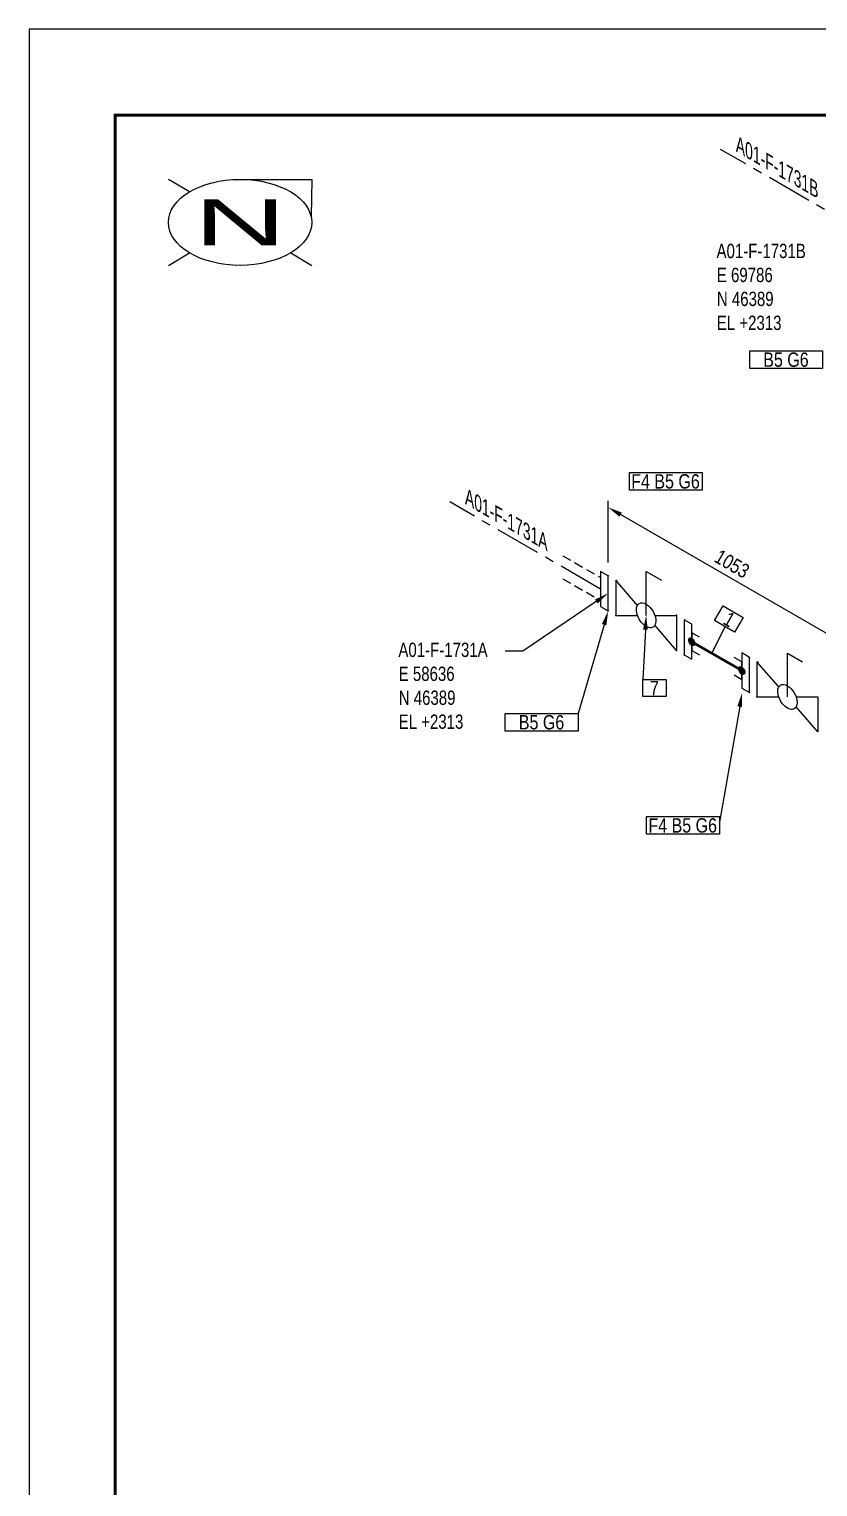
# Model space of a CAD drawing. Header units: millimetres. Extents: x 0 to 594, y 0 to 420.
# Drawn here: x 0 to 137.5, y 165.8 to 420 of the extents above; entities that cross this region are included whole.
import ezdxf
from ezdxf import colors
from ezdxf.entities.mleader import LeaderData, LeaderLine
from ezdxf.enums import TextEntityAlignment as Align
from ezdxf.math import Vec2, Vec3

# ---------------------------------------------------------------- set-up
doc = ezdxf.new("R2010")
doc.units = ezdxf.units.MM
doc.header["$LTSCALE"] = 0.25
doc.linetypes.add('CENTER', pattern=[50.8, 31.75, -6.35, 6.35, -6.35])
doc.linetypes.add('DASHED2', pattern=[9.525, 6.35, -3.175])
for name, color, linetype in [('기기', 6, 'Continuous'), ('밸브', 4, 'Continuous'), ('연속', 7, 'DASHED2'), ('열 추적 선', 7, 'CENTER'), ('용접', 1, 'Continuous'), ('주석', 7, 'Continuous'), ('치수', 1, 'Continuous')]:
    doc.layers.add(name, color=color, linetype=linetype)
doc.layers.add('파이프 작은 보어', color=30, linetype='Continuous', lineweight=50)
doc.styles.add('AdskIsoAnnotation', font='arial.ttf', dxfattribs={"width": 0.8, "height": 1})
doc.styles.add('AdskIsoMetric', font='arial.ttf', dxfattribs={"width": 0.8, "height": 2.5})
doc.styles.add('AdskIsoMetric-30', font='arial.ttf', dxfattribs={"width": 0.8, "height": 2.5})
doc.styles.add('MtXpl_', font='')
doc.styles.get("Standard").update_dxf_attribs({"font": 'arial.ttf'})
doc.styles.get('MtXpl_').set_extended_font_data('Gulim')
doc.dimstyles.new('AdskIsoMetric', dxfattribs={"dimtxt": 2.5, "dimasz": 2.5, "dimexe": 1, "dimexo": 2, "dimgap": 0.8, "dimtad": 1, "dimdec": 0, "dimrnd": 1, "dimzin": 0, "dimdsep": 46, "dimtxsty": 'AdskIsoMetric', "dimcen": 0, "dimclrt": 7, "dimadec": 0, "dimazin": 0, "dimtfac": 1, "dimtdec": 0, "dimtmove": 1, "dimatfit": 3, "dimfxl": 0, "dimfrac": 2, "dimtolj": 1, "dimtzin": 0, "dimarcsym": 0})

# ---------------------------------------------------------------- blocks, each defined once
blk = doc.blocks.new('볼 밸브-1-IsoRight')
at = {"color": 0, "linetype": 'ByBlock', "lineweight": -2, "extrusion": (0.707107, 0.408248, -0.57735)}
for p, q in [((-0.101, 0.116), (-0.354, 0.408)), ((-0.354, 0.408), (-0.354, 0)), ((0.101, 0), (0.354, 0)), ((-0.354, 0), (-0.101, 0)), ((0.354, -0.408), (0.101, -0.116)), ((0.113, -0.065), (0.113, -0.065)), ((0.354, 0), (0.354, -0.408))]:
    blk.add_line(p, q, dxfattribs=at)
at = {"linetype": 'ByBlock', "extrusion": (-1.92296e-16, -1.11022e-16, -1)}
for start_param, end_param in [(-0.785398, 2.356194), (2.356194, 5.497787)]:
    blk.add_ellipse((0, 0), major_axis=(-0.08, 0.138), ratio=0.57735, start_param=start_param, end_param=end_param, dxfattribs=at)
blk = doc.blocks.new('Operator_Lever-1-IsoRight')
at = {"color": 0, "linetype": 'ByBlock', "lineweight": -2, "extrusion": (0.707107, 0.408248, -0.57735)}
for p, q in [((0, 0), (0, 0.51)), ((0, 0.51), (0.177, 0.408))]:
    blk.add_line(p, q, dxfattribs=at)
blk = doc.blocks.new('개스킷-1-IsoRight')
at = {"color": 0, "linetype": 'ByBlock', "lineweight": -2, "extrusion": (1, 0, 0)}
for p in [(-0.044, 0.23), (0.044, 0.179), (-0.053, -0.174), (0.044, -0.23)]:
    blk.add_point(p, dxfattribs=at)
blk = doc.blocks.new('플랜지-1-IsoRight')
at = {"color": 0, "linetype": 'ByBlock', "lineweight": -2}
blk.add_wipeout([(0.044, 0.179), (-0.044, 0.23), (-0.044, -0.179), (0.044, -0.23)], dxfattribs=at)
at = {"color": 0, "linetype": 'ByBlock', "lineweight": -2, "extrusion": (0.707107, 0.408248, -0.57735)}
for p, q in [((0.044, 0.179), (-0.044, 0.23)), ((-0.044, 0.23), (-0.044, -0.179)), ((0.044, -0.23), (0.044, 0.179)), ((-0.044, -0.179), (0.044, -0.23))]:
    blk.add_line(p, q, dxfattribs=at)
at = {"color": 0, "linetype": 'ByBlock', "lineweight": -2}
blk.add_wipeout([(0.044, 0.179), (-0.044, 0.23), (-0.044, -0.179), (0.044, -0.23)], dxfattribs=at)
at = {"color": 0, "linetype": 'ByBlock', "lineweight": -2, "extrusion": (0.707107, 0.408248, -0.57735)}
for p, q in [((0.044, 0.179), (-0.044, 0.23)), ((-0.044, 0.23), (-0.044, -0.179)), ((0.044, -0.23), (0.044, 0.179)), ((-0.044, -0.179), (0.044, -0.23))]:
    blk.add_line(p, q, dxfattribs=at)
blk = doc.blocks.new('*D58')
at = {"layer": 'Defpoints', "color": 0}
for p in [(100.95, 336.6), (100.95, 324.67), (154.19, 290.87)]:
    blk.add_point(p, dxfattribs=at)
at = {"layer": '치수', "color": 0, "lineweight": -2}
for p, q in [((100.95, 326.98), (100.95, 337.76)), ((152.02, 307.12), (103.11, 335.35)), ((154.19, 293.18), (154.19, 307.02))]:
    blk.add_line(p, q, dxfattribs=at)
at = {"layer": '치수', "color": 0}
for points in [[(103.32, 335.71), (102.91, 334.99), (100.95, 336.6)], [(152.23, 307.48), (151.81, 306.76), (154.19, 305.87)]]:
    blk.add_solid(points, dxfattribs=at)
at = {"layer": '치수', "color": 7, "insert": (122.55, 326.75), "char_height": 2.5, "attachment_point": 5, "rotation": 330, "style": 'AdskIsoMetric-30'}
blk.add_mtext('\\A1;1053', dxfattribs=at)
blk = doc.blocks.new('SocketWeld-1-IsoRight')
blk.add_hatch(color=256).paths.add_polyline_path([(0.006, 0.037), (0.006, 0.037), (0.006, 0.037), (0.006, 0.037), (0.006, 0.036), (0.007, 0.036), (0.007, 0.036), (0.007, 0.036), (0.007, 0.035), (0.007, 0.035), (0.008, 0.035), (0.008, 0.035), (0.008, 0.035), (0.008, 0.034), (0.009, 0.034), (0.009, 0.034), (0.009, 0.034), (0.009, 0.034), (0.009, 0.033), (0.01, 0.033), (0.01, 0.033), (0.01, 0.033), (0.01, 0.033), (0.01, 0.032), (0.011, 0.032), (0.011, 0.032), (0.011, 0.032), (0.011, 0.032), (0.012, 0.031), (0.012, 0.031), (0.012, 0.031), (0.012, 0.031), (0.012, 0.031), (0.013, 0.03), (0.013, 0.03), (0.013, 0.03), (0.013, 0.03), (0.013, 0.03), (0.014, 0.029), (0.014, 0.029), (0.014, 0.029), (0.014, 0.029), (0.015, 0.029), (0.015, 0.028), (0.015, 0.028), (0.015, 0.028), (0.015, 0.028), (0.016, 0.028), (0.016, 0.027), (0.016, 0.027), (0.016, 0.027), (0.016, 0.027), (0.016, 0.027), (0.017, 0.026), (0.017, 0.026), (0.017, 0.026), (0.017, 0.026), (0.017, 0.025), (0.018, 0.025), (0.018, 0.025), (0.018, 0.025), (0.018, 0.024), (0.018, 0.024), (0.018, 0.024), (0.019, 0.023), (0.019, 0.023), (0.019, 0.023), (0.019, 0.023), (0.019, 0.022), (0.02, 0.022), (0.02, 0.022), (0.02, 0.022), (0.02, 0.021), (0.02, 0.021), (0.02, 0.021), (0.021, 0.021), (0.021, 0.02), (0.021, 0.02), (0.021, 0.02), (0.021, 0.02), (0.022, 0.019), (0.022, 0.019), (0.022, 0.019), (0.022, 0.019), (0.022, 0.018), (0.022, 0.018), (0.023, 0.018), (0.023, 0.018), (0.023, 0.017), (0.023, 0.017), (0.023, 0.017), (0.024, 0.017), (0.024, 0.016), (0.024, 0.016), (0.024, 0.016), (0.024, 0.015), (0.024, 0.015), (0.025, 0.015), (0.025, 0.015), (0.025, 0.014), (0.025, 0.014), (0.025, 0.014), (0.025, 0.014), (0.025, 0.014), (0.026, 0.013), (0.026, 0.013), (0.026, 0.013), (0.026, 0.012), (0.026, 0.012), (0.026, 0.012), (0.026, 0.012), (0.026, 0.011), (0.027, 0.011), (0.027, 0.011), (0.027, 0.01), (0.027, 0.01), (0.027, 0.01), (0.027, 0.01), (0.027, 0.009), (0.028, 0.009), (0.028, 0.009), (0.028, 0.008), (0.028, 0.008), (0.028, 0.008), (0.028, 0.008), (0.028, 0.007), (0.028, 0.007), (0.029, 0.007), (0.029, 0.006), (0.029, 0.006), (0.029, 0.006), (0.029, 0.006), (0.029, 0.005), (0.029, 0.005), (0.03, 0.005), (0.03, 0.004), (0.03, 0.004), (0.03, 0.004), (0.03, 0.003), (0.03, 0.003), (0.03, 0.003), (0.03, 0.003), (0.031, 0.002), (0.031, 0.002), (0.031, 0.002), (0.031, 0.001), (0.031, 0.001), (0.031, 0.001), (0.031, 0.001), (0.032, 0), (0.032, 0), (0.032, 0), (0.032, 0), (0.032, -0.001), (0.032, -0.001), (0.032, -0.001), (0.032, -0.001), (0.032, -0.002), (0.032, -0.002), (0.032, -0.002), (0.032, -0.003), (0.032, -0.003), (0.032, -0.003), (0.032, -0.003), (0.032, -0.004), (0.033, -0.004), (0.033, -0.004), (0.033, -0.005), (0.033, -0.005), (0.033, -0.005), (0.033, -0.005), (0.033, -0.006), (0.033, -0.006), (0.033, -0.006), (0.033, -0.007), (0.033, -0.007), (0.033, -0.007), (0.033, -0.007), (0.033, -0.008), (0.034, -0.008), (0.034, -0.008), (0.034, -0.009), (0.034, -0.009), (0.034, -0.009), (0.034, -0.009), (0.034, -0.01), (0.034, -0.01), (0.034, -0.01), (0.034, -0.011), (0.034, -0.011), (0.034, -0.011), (0.034, -0.011), (0.034, -0.012), (0.035, -0.012), (0.035, -0.012), (0.035, -0.013), (0.035, -0.013), (0.035, -0.013), (0.035, -0.013), (0.035, -0.014), (0.035, -0.014), (0.035, -0.014), (0.035, -0.014), (0.035, -0.015), (0.035, -0.015), (0.035, -0.015), (0.035, -0.015), (0.035, -0.016), (0.035, -0.016), (0.035, -0.016), (0.035, -0.016), (0.035, -0.017), (0.035, -0.017), (0.035, -0.017), (0.035, -0.017), (0.035, -0.018), (0.035, -0.018), (0.035, -0.018), (0.035, -0.018), (0.035, -0.019), (0.035, -0.019), (0.035, -0.019), (0.035, -0.02), (0.035, -0.02), (0.035, -0.02), (0.035, -0.02), (0.035, -0.021), (0.035, -0.021), (0.035, -0.021), (0.035, -0.021), (0.035, -0.022), (0.035, -0.022), (0.035, -0.022), (0.035, -0.022), (0.035, -0.023), (0.035, -0.023), (0.035, -0.023), (0.035, -0.023), (0.035, -0.024), (0.035, -0.024), (0.035, -0.024), (0.035, -0.024), (0.035, -0.025), (0.035, -0.025), (0.035, -0.025), (0.035, -0.026), (0.035, -0.026), (0.035, -0.026), (0.035, -0.026), (0.035, -0.027), (0.035, -0.027), (0.035, -0.027), (0.035, -0.027), (0.035, -0.027), (0.035, -0.027), (0.035, -0.028), (0.035, -0.028), (0.034, -0.028), (0.034, -0.028), (0.034, -0.028), (0.034, -0.029), (0.034, -0.029), (0.034, -0.029), (0.034, -0.029), (0.034, -0.029), (0.034, -0.03), (0.034, -0.03), (0.034, -0.03), (0.034, -0.03), (0.034, -0.03), (0.034, -0.031), (0.033, -0.031), (0.033, -0.031), (0.033, -0.031), (0.033, -0.032), (0.033, -0.032), (0.033, -0.032), (0.033, -0.032), (0.033, -0.032), (0.033, -0.033), (0.033, -0.033), (0.033, -0.033), (0.033, -0.033), (0.033, -0.033), (0.033, -0.034), (0.032, -0.034), (0.032, -0.034), (0.032, -0.034), (0.032, -0.034), (0.032, -0.035), (0.032, -0.035), (0.032, -0.035), (0.032, -0.035), (0.032, -0.035), (0.032, -0.036), (0.032, -0.036), (0.032, -0.036), (0.032, -0.036), (0.032, -0.037), (0.032, -0.037), (0.032, -0.037), (0.031, -0.037), (0.031, -0.037), (0.031, -0.037), (0.031, -0.037), (0.031, -0.037), (0.031, -0.038), (0.031, -0.038), (0.03, -0.038), (0.03, -0.038), (0.03, -0.038), (0.03, -0.038), (0.03, -0.038), (0.03, -0.038), (0.03, -0.039), (0.03, -0.039), (0.029, -0.039), (0.029, -0.039), (0.029, -0.039), (0.029, -0.039), (0.029, -0.039), (0.029, -0.04), (0.029, -0.04), (0.028, -0.04), (0.028, -0.04), (0.028, -0.04), (0.028, -0.04), (0.028, -0.04), (0.028, -0.04), (0.028, -0.041), (0.028, -0.041), (0.027, -0.041), (0.027, -0.041), (0.027, -0.041), (0.027, -0.041), (0.027, -0.041), (0.027, -0.042), (0.027, -0.042), (0.026, -0.042), (0.026, -0.042), (0.026, -0.042), (0.026, -0.042), (0.026, -0.042), (0.026, -0.042), (0.026, -0.043), (0.026, -0.043), (0.025, -0.043), (0.025, -0.043), (0.025, -0.043), (0.025, -0.043), (0.025, -0.043), (0.025, -0.043), (0.025, -0.043), (0.024, -0.043), (0.024, -0.043), (0.024, -0.044), (0.024, -0.044), (0.024, -0.044), (0.024, -0.044), (0.023, -0.044), (0.023, -0.044), (0.023, -0.044), (0.023, -0.044), (0.023, -0.044), (0.022, -0.044), (0.022, -0.044), (0.022, -0.044), (0.022, -0.044), (0.022, -0.044), (0.022, -0.044), (0.021, -0.044), (0.021, -0.044), (0.021, -0.044), (0.021, -0.044), (0.021, -0.044), (0.02, -0.044), (0.02, -0.045), (0.02, -0.045), (0.02, -0.045), (0.02, -0.045), (0.02, -0.045), (0.019, -0.045), (0.019, -0.045), (0.019, -0.045), (0.019, -0.045), (0.019, -0.045), (0.018, -0.045), (0.018, -0.045), (0.018, -0.045), (0.018, -0.045), (0.018, -0.045), (0.018, -0.045), (0.017, -0.045), (0.017, -0.045), (0.017, -0.045), (0.017, -0.045), (0.017, -0.045), (0.016, -0.046), (0.016, -0.046), (0.016, -0.046), (0.016, -0.046), (0.016, -0.046), (0.016, -0.046), (0.015, -0.046), (0.015, -0.045), (0.015, -0.045), (0.015, -0.045), (0.015, -0.045), (0.014, -0.045), (0.014, -0.045), (0.014, -0.045), (0.014, -0.045), (0.013, -0.045), (0.013, -0.045), (0.013, -0.045), (0.013, -0.045), (0.013, -0.045), (0.012, -0.045), (0.012, -0.045), (0.012, -0.045), (0.012, -0.045), (0.012, -0.045), (0.011, -0.045), (0.011, -0.045), (0.011, -0.045), (0.011, -0.045), (0.01, -0.045), (0.01, -0.044), (0.01, -0.044), (0.01, -0.044), (0.01, -0.044), (0.009, -0.044), (0.009, -0.044), (0.009, -0.044), (0.009, -0.044), (0.009, -0.044), (0.008, -0.044), (0.008, -0.044), (0.008, -0.044), (0.008, -0.044), (0.007, -0.044), (0.007, -0.044), (0.007, -0.044), (0.007, -0.044), (0.007, -0.044), (0.006, -0.044), (0.006, -0.044), (0.006, -0.044), (0.006, -0.044), (0.006, -0.044), (0.006, -0.044), (0.005, -0.043), (0.005, -0.043), (0.005, -0.043), (0.005, -0.043), (0.004, -0.043), (0.004, -0.043), (0.004, -0.043), (0.004, -0.042), (0.003, -0.042), (0.003, -0.042), (0.003, -0.042), (0.003, -0.042), (0.003, -0.042), (0.002, -0.042), (0.002, -0.042), (0.002, -0.041), (0.002, -0.041), (0.001, -0.041), (0.001, -0.041), (0.001, -0.041), (0.001, -0.041), (0.001, -0.041), (0, -0.041), (0, -0.04), (0, -0.04), (0, -0.04), (-0.001, -0.04), (-0.001, -0.04), (-0.001, -0.04), (-0.001, -0.04), (-0.001, -0.039), (-0.002, -0.039), (-0.002, -0.039), (-0.002, -0.039), (-0.002, -0.039), (-0.003, -0.039), (-0.003, -0.039), (-0.003, -0.039), (-0.003, -0.038), (-0.004, -0.038), (-0.004, -0.038), (-0.004, -0.038), (-0.004, -0.038), (-0.004, -0.038), (-0.005, -0.038), (-0.005, -0.038), (-0.005, -0.037), (-0.005, -0.037), (-0.006, -0.037), (-0.006, -0.037), (-0.006, -0.037), (-0.006, -0.037), (-0.006, -0.037), (-0.006, -0.036), (-0.007, -0.036), (-0.007, -0.036), (-0.007, -0.036), (-0.007, -0.035), (-0.007, -0.035), (-0.008, -0.035), (-0.008, -0.035), (-0.008, -0.035), (-0.008, -0.034), (-0.009, -0.034), (-0.009, -0.034), (-0.009, -0.034), (-0.009, -0.034), (-0.009, -0.033), (-0.01, -0.033), (-0.01, -0.033), (-0.01, -0.033), (-0.01, -0.033), (-0.01, -0.032), (-0.011, -0.032), (-0.011, -0.032), (-0.011, -0.032), (-0.011, -0.032), (-0.012, -0.031), (-0.012, -0.031), (-0.012, -0.031), (-0.012, -0.031), (-0.012, -0.031), (-0.013, -0.03), (-0.013, -0.03), (-0.013, -0.03), (-0.013, -0.03), (-0.013, -0.03), (-0.014, -0.029), (-0.014, -0.029), (-0.014, -0.029), (-0.014, -0.029), (-0.015, -0.029), (-0.015, -0.028), (-0.015, -0.028), (-0.015, -0.028), (-0.015, -0.028), (-0.016, -0.028), (-0.016, -0.027), (-0.016, -0.027), (-0.016, -0.027), (-0.016, -0.027), (-0.016, -0.027), (-0.017, -0.026), (-0.017, -0.026), (-0.017, -0.026), (-0.017, -0.026), (-0.017, -0.025), (-0.018, -0.025), (-0.018, -0.025), (-0.018, -0.025), (-0.018, -0.024), (-0.018, -0.024), (-0.018, -0.024), (-0.019, -0.023), (-0.019, -0.023), (-0.019, -0.023), (-0.019, -0.023), (-0.019, -0.022), (-0.02, -0.022), (-0.02, -0.022), (-0.02, -0.022), (-0.02, -0.021), (-0.02, -0.021), (-0.02, -0.021), (-0.021, -0.021), (-0.021, -0.02), (-0.021, -0.02), (-0.021, -0.02), (-0.021, -0.02), (-0.022, -0.019), (-0.022, -0.019), (-0.022, -0.019), (-0.022, -0.019), (-0.022, -0.018), (-0.022, -0.018), (-0.023, -0.018), (-0.023, -0.018), (-0.023, -0.017), (-0.023, -0.017), (-0.023, -0.017), (-0.024, -0.017), (-0.024, -0.016), (-0.024, -0.016), (-0.024, -0.016), (-0.024, -0.015), (-0.024, -0.015), (-0.025, -0.015), (-0.025, -0.015), (-0.025, -0.014), (-0.025, -0.014), (-0.025, -0.014), (-0.025, -0.014), (-0.025, -0.014), (-0.026, -0.013), (-0.026, -0.013), (-0.026, -0.013), (-0.026, -0.012), (-0.026, -0.012), (-0.026, -0.012), (-0.026, -0.012), (-0.026, -0.011), (-0.027, -0.011), (-0.027, -0.011), (-0.027, -0.01), (-0.027, -0.01), (-0.027, -0.01), (-0.027, -0.01), (-0.027, -0.009), (-0.028, -0.009), (-0.028, -0.009), (-0.028, -0.008), (-0.028, -0.008), (-0.028, -0.008), (-0.028, -0.008), (-0.028, -0.007), (-0.028, -0.007), (-0.029, -0.007), (-0.029, -0.006), (-0.029, -0.006), (-0.029, -0.006), (-0.029, -0.006), (-0.029, -0.005), (-0.029, -0.005), (-0.03, -0.005), (-0.03, -0.004), (-0.03, -0.004), (-0.03, -0.004), (-0.03, -0.004), (-0.03, -0.003), (-0.03, -0.003), (-0.03, -0.003), (-0.031, -0.002), (-0.031, -0.002), (-0.031, -0.002), (-0.031, -0.001), (-0.031, -0.001), (-0.031, -0.001), (-0.031, -0.001), (-0.032, 0), (-0.032, 0), (-0.032, 0), (-0.032, 0), (-0.032, 0.001), (-0.032, 0.001), (-0.032, 0.001), (-0.032, 0.001), (-0.032, 0.002), (-0.032, 0.002), (-0.032, 0.002), (-0.032, 0.003), (-0.032, 0.003), (-0.032, 0.003), (-0.032, 0.003), (-0.032, 0.004), (-0.033, 0.004), (-0.033, 0.004), (-0.033, 0.005), (-0.033, 0.005), (-0.033, 0.005), (-0.033, 0.005), (-0.033, 0.006), (-0.033, 0.006), (-0.033, 0.006), (-0.033, 0.007), (-0.033, 0.007), (-0.033, 0.007), (-0.033, 0.007), (-0.033, 0.008), (-0.034, 0.008), (-0.034, 0.008), (-0.034, 0.009), (-0.034, 0.009), (-0.034, 0.009), (-0.034, 0.009), (-0.034, 0.01), (-0.034, 0.01), (-0.034, 0.01), (-0.034, 0.011), (-0.034, 0.011), (-0.034, 0.011), (-0.034, 0.011), (-0.034, 0.012), (-0.035, 0.012), (-0.035, 0.012), (-0.035, 0.013), (-0.035, 0.013), (-0.035, 0.013), (-0.035, 0.013), (-0.035, 0.014), (-0.035, 0.014), (-0.035, 0.014), (-0.035, 0.014), (-0.035, 0.015), (-0.035, 0.015), (-0.035, 0.015), (-0.035, 0.015), (-0.035, 0.016), (-0.035, 0.016), (-0.035, 0.016), (-0.035, 0.016), (-0.035, 0.017), (-0.035, 0.017), (-0.035, 0.017), (-0.035, 0.017), (-0.035, 0.018), (-0.035, 0.018), (-0.035, 0.018), (-0.035, 0.018), (-0.035, 0.019), (-0.035, 0.019), (-0.035, 0.019), (-0.035, 0.02), (-0.035, 0.02), (-0.035, 0.02), (-0.035, 0.02), (-0.035, 0.021), (-0.035, 0.021), (-0.035, 0.021), (-0.035, 0.021), (-0.035, 0.022), (-0.035, 0.022), (-0.035, 0.022), (-0.035, 0.022), (-0.035, 0.023), (-0.035, 0.023), (-0.035, 0.023), (-0.035, 0.023), (-0.035, 0.024), (-0.035, 0.024), (-0.035, 0.024), (-0.035, 0.024), (-0.035, 0.025), (-0.035, 0.025), (-0.035, 0.025), (-0.035, 0.026), (-0.035, 0.026), (-0.035, 0.026), (-0.035, 0.026), (-0.035, 0.027), (-0.035, 0.027), (-0.035, 0.027), (-0.035, 0.027), (-0.035, 0.027), (-0.035, 0.027), (-0.035, 0.028), (-0.035, 0.028), (-0.034, 0.028), (-0.034, 0.028), (-0.034, 0.028), (-0.034, 0.029), (-0.034, 0.029), (-0.034, 0.029), (-0.034, 0.029), (-0.034, 0.029), (-0.034, 0.03), (-0.034, 0.03), (-0.034, 0.03), (-0.034, 0.03), (-0.034, 0.03), (-0.034, 0.031), (-0.033, 0.031), (-0.033, 0.031), (-0.033, 0.031), (-0.033, 0.032), (-0.033, 0.032), (-0.033, 0.032), (-0.033, 0.032), (-0.033, 0.032), (-0.033, 0.033), (-0.033, 0.033), (-0.033, 0.033), (-0.033, 0.033), (-0.033, 0.033), (-0.033, 0.034), (-0.032, 0.034), (-0.032, 0.034), (-0.032, 0.034), (-0.032, 0.034), (-0.032, 0.035), (-0.032, 0.035), (-0.032, 0.035), (-0.032, 0.035), (-0.032, 0.035), (-0.032, 0.036), (-0.032, 0.036), (-0.032, 0.036), (-0.032, 0.036), (-0.032, 0.037), (-0.032, 0.037), (-0.032, 0.037), (-0.031, 0.037), (-0.031, 0.037), (-0.031, 0.037), (-0.031, 0.037), (-0.031, 0.037), (-0.031, 0.038), (-0.031, 0.038), (-0.03, 0.038), (-0.03, 0.038), (-0.03, 0.038), (-0.03, 0.038), (-0.03, 0.038), (-0.03, 0.038), (-0.03, 0.039), (-0.03, 0.039), (-0.029, 0.039), (-0.029, 0.039), (-0.029, 0.039), (-0.029, 0.039), (-0.029, 0.039), (-0.029, 0.04), (-0.029, 0.04), (-0.028, 0.04), (-0.028, 0.04), (-0.028, 0.04), (-0.028, 0.04), (-0.028, 0.04), (-0.028, 0.04), (-0.028, 0.041), (-0.028, 0.041), (-0.027, 0.041), (-0.027, 0.041), (-0.027, 0.041), (-0.027, 0.041), (-0.027, 0.041), (-0.027, 0.042), (-0.027, 0.042), (-0.026, 0.042), (-0.026, 0.042), (-0.026, 0.042), (-0.026, 0.042), (-0.026, 0.042), (-0.026, 0.042), (-0.026, 0.043), (-0.026, 0.043), (-0.025, 0.043), (-0.025, 0.043), (-0.025, 0.043), (-0.025, 0.043), (-0.025, 0.043), (-0.025, 0.043), (-0.025, 0.043), (-0.024, 0.043), (-0.024, 0.043), (-0.024, 0.044), (-0.024, 0.044), (-0.024, 0.044), (-0.024, 0.044), (-0.023, 0.044), (-0.023, 0.044), (-0.023, 0.044), (-0.023, 0.044), (-0.023, 0.044), (-0.022, 0.044), (-0.022, 0.044), (-0.022, 0.044), (-0.022, 0.044), (-0.022, 0.044), (-0.022, 0.044), (-0.021, 0.044), (-0.021, 0.044), (-0.021, 0.044), (-0.021, 0.044), (-0.021, 0.044), (-0.02, 0.044), (-0.02, 0.045), (-0.02, 0.045), (-0.02, 0.045), (-0.02, 0.045), (-0.02, 0.045), (-0.019, 0.045), (-0.019, 0.045), (-0.019, 0.045), (-0.019, 0.045), (-0.019, 0.045), (-0.018, 0.045), (-0.018, 0.045), (-0.018, 0.045), (-0.018, 0.045), (-0.018, 0.045), (-0.018, 0.045), (-0.017, 0.045), (-0.017, 0.045), (-0.017, 0.045), (-0.017, 0.045), (-0.017, 0.045), (-0.016, 0.046), (-0.016, 0.046), (-0.016, 0.046), (-0.016, 0.046), (-0.016, 0.046), (-0.016, 0.046), (-0.015, 0.046), (-0.015, 0.045), (-0.015, 0.045), (-0.015, 0.045), (-0.015, 0.045), (-0.014, 0.045), (-0.014, 0.045), (-0.014, 0.045), (-0.014, 0.045), (-0.013, 0.045), (-0.013, 0.045), (-0.013, 0.045), (-0.013, 0.045), (-0.013, 0.045), (-0.012, 0.045), (-0.012, 0.045), (-0.012, 0.045), (-0.012, 0.045), (-0.012, 0.045), (-0.011, 0.045), (-0.011, 0.045), (-0.011, 0.045), (-0.011, 0.045), (-0.01, 0.045), (-0.01, 0.044), (-0.01, 0.044), (-0.01, 0.044), (-0.01, 0.044), (-0.009, 0.044), (-0.009, 0.044), (-0.009, 0.044), (-0.009, 0.044), (-0.009, 0.044), (-0.008, 0.044), (-0.008, 0.044), (-0.008, 0.044), (-0.008, 0.044), (-0.007, 0.044), (-0.007, 0.044), (-0.007, 0.044), (-0.007, 0.044), (-0.007, 0.044), (-0.006, 0.044), (-0.006, 0.044), (-0.006, 0.044), (-0.006, 0.044), (-0.006, 0.044), (-0.006, 0.044), (-0.005, 0.043), (-0.005, 0.043), (-0.005, 0.043), (-0.005, 0.043), (-0.004, 0.043), (-0.004, 0.043), (-0.004, 0.043), (-0.004, 0.042), (-0.004, 0.042), (-0.003, 0.042), (-0.003, 0.042), (-0.003, 0.042), (-0.003, 0.042), (-0.002, 0.042), (-0.002, 0.042), (-0.002, 0.041), (-0.002, 0.041), (-0.001, 0.041), (-0.001, 0.041), (-0.001, 0.041), (-0.001, 0.041), (-0.001, 0.041), (0, 0.041), (0, 0.04), (0, 0.04), (0, 0.04), (0.001, 0.04), (0.001, 0.04), (0.001, 0.04), (0.001, 0.04), (0.001, 0.039), (0.002, 0.039), (0.002, 0.039), (0.002, 0.039), (0.002, 0.039), (0.003, 0.039), (0.003, 0.039), (0.003, 0.039), (0.003, 0.038), (0.003, 0.038), (0.004, 0.038), (0.004, 0.038), (0.004, 0.038), (0.004, 0.038), (0.005, 0.038), (0.005, 0.038), (0.005, 0.037), (0.005, 0.037)], flags=0)
at = {"color": 0, "linetype": 'ByBlock', "lineweight": -2, "extrusion": (0.707107, 0.408248, -0.57735)}
for p, q in [((0, 0.102), (-0.088, 0.153)), ((-0.035, 0.027), (-0.032, 0.037)), ((-0.035, 0.014), (-0.035, 0.027)), ((-0.032, 0), (-0.035, 0.014)), ((-0.032, 0.037), (-0.025, 0.043)), ((-0.025, 0.043), (-0.016, 0.046)), ((-0.016, 0.046), (-0.006, 0.044)), ((-0.006, 0.044), (0.006, 0.037)), ((0, -0.102), (0, 0.102)), ((0.006, 0.037), (0.016, 0.027)), ((0.016, 0.027), (0.025, 0.014)), ((0.025, 0.014), (0.032, 0)), ((0.032, 0), (0.035, -0.014)), ((-0.088, -0.051), (0, -0.102)), ((-0.025, -0.014), (-0.032, 0)), ((-0.016, -0.027), (-0.025, -0.014)), ((-0.006, -0.037), (-0.016, -0.027)), ((0.006, -0.044), (-0.006, -0.037)), ((0.016, -0.046), (0.006, -0.044)), ((0.025, -0.043), (0.016, -0.046)), ((0.032, -0.037), (0.025, -0.043)), ((0.035, -0.027), (0.032, -0.037)), ((0.035, -0.014), (0.035, -0.027))]:
    blk.add_line(p, q, dxfattribs=at)
blk = doc.blocks.new('AnnoRect')
at = {"color": 0, "linetype": 'ByBlock', "lineweight": -2}
blk.add_wipeout([(-0.81, -0.6), (-0.81, 0.6), (0.81, 0.6), (0.81, -0.6)], dxfattribs=at)
blk.add_lwpolyline([(-0.81, -0.6), (-0.81, 0.6), (0.81, 0.6), (0.81, -0.6)], close=True, dxfattribs=at)
at = {"color": 0, "linetype": 'ByBlock', "lineweight": -2, "style": 'AdskIsoAnnotation', "width": 0.8}
blk.add_attdef('XX', text='', height=1, dxfattribs=at).set_placement((0, 0), align=Align.MIDDLE_CENTER)

msp = doc.modelspace()

# ---------------------------------------------------------------- linework, layer by layer
at = {"color": 0, "linetype": 'ByBlock', "lineweight": 25}
for p, q in [((27.9361, 391.6134), (24.2749, 393.8101)), ((37.7749, 393.7861), (49.2749, 393.8101)), ((49.2749, 393.8101), (49.1633, 387.3101)), ((24.2749, 378.8101), (27.9361, 381.0068)), ((45.6138, 381.0068), (49.2749, 378.8101))]:
    msp.add_line(p, q, dxfattribs=at)
at = {"color": 0, "linetype": 'ByBlock', "lineweight": -2}
msp.add_line((36.7749, 386.3101), (36.7749, 386.3101), dxfattribs=at)
msp.add_line((36.7749, 386.3101), (36.7749, 386.3101), dxfattribs=at)
msp.add_line((36.7749, 386.3101), (36.7749, 386.3101), dxfattribs=at)
msp.add_line((36.7749, 386.3101), (36.7749, 386.3101), dxfattribs=at)
msp.add_line((36.7749, 386.3101), (36.7749, 386.3101), dxfattribs=at)
at = {"color": 0, "linetype": 'ByBlock', "lineweight": 25}
msp.add_ellipse((36.7749, 386.3101), major_axis=(12.5, 0), ratio=0.6, dxfattribs=at)
at = {"layer": '열 추적 선', "color": 1}
msp.add_line((146.9274, 383.7866), (120.5488, 399.0163), dxfattribs=at)

# ---------------------------------------------------------------- block references
at = {"layer": '밸브', "xscale": 15, "yscale": 15, "zscale": 15}
for name, p in [('Operator_Lever-1-IsoRight', (107.5782, 317.7764)), ('볼 밸브-1-IsoRight', (107.5782, 317.7764)), ('Operator_Lever-1-IsoRight', (132.209, 303.5559)), ('볼 밸브-1-IsoRight', (132.209, 303.5559))]:
    msp.add_blockref(name, p, dxfattribs=at)
for name, p, rotation in [('개스킷-1-IsoRight', (101.612, 321.221), 180.0000000036584), ('플랜지-1-IsoRight', (114.8703, 313.5664), 180.0000000032734), ('개스킷-1-IsoRight', (126.2427, 307.0005), 180.0000000030808)]:
    msp.add_blockref(name, p, dxfattribs=dict(at, rotation=rotation))
at = {"layer": '주석'}
ref = msp.add_blockref('AnnoRect', (131.9887, 362.368), dxfattribs=dict(at, xscale=7.844095940959409, yscale=2.585266030013643, zscale=2.5))
ref.add_attrib('XX_001', 'B5 G6', (127.9901, 361.118), dxfattribs={"layer": '0', "color": 0, "linetype": 'ByBlock', "lineweight": -2, "height": 2.5, "style": 'AdskIsoAnnotation', "width": 0.8})
ref = msp.add_blockref('AnnoRect', (111, 341.1419), dxfattribs=dict(at, xscale=7.844095940959409, yscale=2.585266030013643, zscale=2.5))
ref.add_attrib('XX_001', 'F4 B5 G6', (104.9707, 339.8919), dxfattribs={"layer": '0', "color": 0, "linetype": 'ByBlock', "lineweight": -2, "height": 2.5, "style": 'AdskIsoAnnotation', "width": 0.8})

# ---------------------------------------------------------------- texts
at = {"color": 0, "linetype": 'ByBlock', "lineweight": 40, "width": 2}
msp.add_text('N', height=8, dxfattribs=at).set_placement((36.7749, 386.3101), align=Align.MIDDLE_CENTER)
at = {"layer": '기기', "style": 'AdskIsoMetric-30', "oblique": 330, "width": 0.8}
for s, p in [('A01-F-1731B', (123.2187, 398.674)), ('A01-F-1731A', (75.9955, 337.2098))]:
    msp.add_text(s, height=2.5, rotation=330, dxfattribs=at).set_placement(p)
at = {"layer": '주석', "style": 'MtXpl_', "width": 0.8}
for s, p in [('A01-F-1731B', (119.8499, 380.0692)), ('E 69786', (119.9005, 375.8923)), ('N 46389', (119.9087, 371.7154)), ('EL +2313', (119.9005, 367.5385)), ('A01-F-1731A', (64.3809, 310.5151)), ('E 58636', (64.4315, 306.3382)), ('N 46389', (64.4397, 302.1613)), ('EL +2313', (64.4315, 297.9844))]:
    msp.add_text(s, height=2.5, dxfattribs=at).set_placement(p)

# ---------------------------------------------------------------- leaders
at = {"layer": '주석'}
ml = msp.add_multileader_mtext('Standard', dxfattribs=at)
ml.set_content('')
ml.set_leader_properties()
ml.build(insert=Vec2(0, 0))
ml.multileader.update_dxf_attribs({"dogleg_length": 0, "arrow_head_size": 2.5})
ctx = ml.context
ctx.base_point, ctx.arrow_head_size, ctx.plane_origin = Vec3(107, 306.5981), 2.5, Vec3(0, 13.1419)
notes = []
notes.append((ctx, [(0, (1, 1, 0), (107, 306.5981), (-1, 0), 0, [(0, [(107.5782, 317.7764)], 0, [])])]))
ctx.mtext, ml.multileader.dxf.content_type = None, 0
ml = msp.add_multileader_mtext('Standard', dxfattribs=at)
ml.set_content('')
ml.set_leader_properties()
ml.build(insert=Vec2(0, 0))
ml.multileader.update_dxf_attribs({"dogleg_length": 0, "arrow_head_size": 0})
ctx = ml.context
ctx.base_point, ctx.arrow_head_size, ctx.plane_origin = Vec3(121.3284, 315.7976), 0, Vec3(0, 13.1419)
notes.append((ctx, [(0, (1, 1, 0), (121.3284, 315.7976), (-1, 0), 0, [(0, [(119.0174, 311.172)], 0, [])])]))
ctx.mtext, ml.multileader.dxf.content_type = None, 0
for ctx, leaders in notes:
    for number, flags, end, landing, length, lines in leaders:
        leader = LeaderData()
        leader.index, (leader.has_last_leader_line, leader.has_dogleg_vector, leader.attachment_direction) = number, flags
        leader.last_leader_point, leader.dogleg_vector, leader.dogleg_length = Vec3(end), Vec3(landing), length
        for number, points, colour, breaks in lines:
            line = LeaderLine()
            line.index, line.vertices, line.color, line.breaks = number, Vec3.list(points), colors.encode_raw_color(colour), breaks
            leader.lines.append(line)
        ctx.leaders.append(leader)

# ---------------------------------------------------------------- next in the draw order: block references
at = {"layer": '밸브', "xscale": 15, "yscale": 15, "zscale": 15, "rotation": 180.0000000036584}
msp.add_blockref('개스킷-1-IsoRight', (113.5444, 314.3318), dxfattribs=at)
at = {"layer": '밸브', "xscale": 15, "yscale": 15, "zscale": 15}
msp.add_blockref('플랜지-1-IsoRight', (124.9169, 307.7659), dxfattribs=at)
at = {"layer": '연속', "xscale": 15, "yscale": 15, "zscale": 15}
msp.add_blockref('플랜지-1-IsoRight', (100.2862, 321.9865), dxfattribs=at)
at = {"layer": '용접', "xscale": 15, "yscale": 15, "zscale": 15, "rotation": 180.0000000032432}
msp.add_blockref('SocketWeld-1-IsoRight', (115.5332, 313.1836), dxfattribs=at)

# ---------------------------------------------------------------- next in the draw order: linework, layer by layer
at = {"layer": '연속'}
for p, q in [((93.0365, 328.1721), (99.6233, 324.3692)), ((93.0365, 324.1721), (99.6233, 320.3692))]:
    msp.add_line(p, q, dxfattribs=at)
at = {"layer": '열 추적 선', "color": 1}
msp.add_line((99.6233, 322.3692), (73.3256, 337.5522), dxfattribs=at)
at = {"layer": '파이프 작은 보어'}
msp.add_lwpolyline([(115.5332, 313.1836), (124.254, 308.1486)], dxfattribs=at)

# ---------------------------------------------------------------- next in the draw order: block references
at = {"layer": '용접', "xscale": 15, "yscale": 15, "zscale": 15}
msp.add_blockref('SocketWeld-1-IsoRight', (124.254, 308.1486), dxfattribs=at)

# ---------------------------------------------------------------- next in the draw order: dimensions: what is measured, and where the dimension line sits
at = {"layer": '치수'}
dim = msp.add_linear_dim(base=(100.9491, 336.6037), p1=(154.188, 290.8662), p2=(100.9491, 324.6656), angle=150, text='1053', dimstyle='AdskIsoMetric', override={"dimtad": 0, "dimlfac": 14.408959, "dimtxsty": 'AdskIsoMetric-30', "dimse1": 0, "dimse2": 0, "dimsd1": 0, "dimsd2": 0, "dimtmove": 1}, dxfattribs=at)
dim.commit()
dim.dimension.update_dxf_attribs({"geometry": '*D58', "text_midpoint": (122.5452, 326.7521), "dimtype": 160})

# ---------------------------------------------------------------- next in the draw order: leaders
at = {"layer": '주석'}
ml = msp.add_multileader_mtext('Standard', dxfattribs=at)
ml.set_content('')
ml.set_leader_properties()
ml.build(insert=Vec2(0, 0))
ml.multileader.update_dxf_attribs({"dogleg_length": 3.0619, "arrow_head_size": 2.5})
ctx = ml.context
ctx.base_point, ctx.arrow_head_size, ctx.plane_origin = Vec3(82.9848, 311.5201), 2.5, Vec3(10.0467, 7.3414)
notes = []
notes.append((ctx, [(0, (1, 1, 0), (86.0467, 311.5201), (-1, 0), 3.0619, [(0, [(100.9491, 321.6037)], 0, [])])]))
ctx.mtext, ml.multileader.dxf.content_type = None, 0
ml = msp.add_multileader_mtext('Standard', dxfattribs=at)
ml.set_content('')
ml.set_leader_properties()
ml.build(insert=Vec2(0, 0))
ml.multileader.update_dxf_attribs({"dogleg_length": 0, "arrow_head_size": 2.5})
ctx = ml.context
ctx.base_point, ctx.arrow_head_size, ctx.plane_origin = Vec3(95.7231, 300.6887), 2.5, Vec3(1.3258, 10.6092)
notes.append((ctx, [(0, (1, 1, 0), (95.7231, 300.6887), (-1, 0), 0, [(0, [(100.9491, 318.5419)], 0, [])])]))
ctx.mtext, ml.multileader.dxf.content_type = None, 0
ml = msp.add_multileader_mtext('Standard', dxfattribs=at)
ml.set_content('')
ml.set_leader_properties()
ml.build(insert=Vec2(0, 0))
ml.multileader.update_dxf_attribs({"dogleg_length": 0, "arrow_head_size": 2.5})
ctx = ml.context
ctx.base_point, ctx.arrow_head_size, ctx.plane_origin = Vec3(120.3499, 281.693), 2.5, Vec3(0, 13.1419)
notes.append((ctx, [(0, (1, 1, 0), (120.3499, 281.693), (-1, 0), 0, [(0, [(124.3136, 304.3213)], 0, [])])]))
ctx.mtext, ml.multileader.dxf.content_type = None, 0
for ctx, leaders in notes:
    for number, flags, end, landing, length, lines in leaders:
        leader = LeaderData()
        leader.index, (leader.has_last_leader_line, leader.has_dogleg_vector, leader.attachment_direction) = number, flags
        leader.last_leader_point, leader.dogleg_vector, leader.dogleg_length = Vec3(end), Vec3(landing), length
        for number, points, colour, breaks in lines:
            line = LeaderLine()
            line.index, line.vertices, line.color, line.breaks = number, Vec3.list(points), colors.encode_raw_color(colour), breaks
            leader.lines.append(line)
        ctx.leaders.append(leader)

# ---------------------------------------------------------------- next in the draw order: block references
ref = msp.add_blockref('AnnoRect', (122, 317.1419), dxfattribs=dict(at, xscale=2.5, yscale=2.5, zscale=2.5, rotation=330.0000000097418))
ref.add_attrib('XX_001', '1', (120.79, 316.3912), dxfattribs={"layer": '0', "color": 0, "linetype": 'ByBlock', "lineweight": -2, "height": 2.5, "rotation": 330, "style": 'AdskIsoAnnotation', "width": 0.8})
ref = msp.add_blockref('AnnoRect', (109.0238, 305.0981), dxfattribs=dict(at, xscale=2.5, yscale=2.5, zscale=2.5))
ref.add_attrib('XX_001', '7', (108.2441, 303.8481), dxfattribs={"layer": '0', "color": 0, "linetype": 'ByBlock', "lineweight": -2, "height": 2.5, "style": 'AdskIsoAnnotation', "width": 0.8})
ref = msp.add_blockref('AnnoRect', (114, 281.1419), dxfattribs=dict(at, xscale=7.844095940959409, yscale=2.585266030013643, zscale=2.5))
ref.add_attrib('XX_001', 'F4 B5 G6', (107.9707, 279.8919), dxfattribs={"layer": '0', "color": 0, "linetype": 'ByBlock', "lineweight": -2, "height": 2.5, "style": 'AdskIsoAnnotation', "width": 0.8})

# ---------------------------------------------------------------- next in the draw order: linework, layer by layer
msp.add_lwpolyline([(0, 0), (594, 0), (594, 420), (0, 420)], close=True)
at = {"const_width": 0.5}
msp.add_lwpolyline([(15, 15), (579, 15), (579, 405), (15, 405)], close=True, dxfattribs=at)

# ---------------------------------------------------------------- next in the draw order: block references
at = {"layer": '주석'}
ref = msp.add_blockref('AnnoRect', (89.3732, 299.1375), dxfattribs=dict(at, xscale=7.844095940959409, yscale=2.585266030013643, zscale=2.5))
ref.add_attrib('XX_001', 'B5 G6', (85.3746, 297.8875), dxfattribs={"layer": '0', "color": 0, "linetype": 'ByBlock', "lineweight": -2, "height": 2.5, "style": 'AdskIsoAnnotation', "width": 0.8})

doc.saveas('drawing.dxf')
